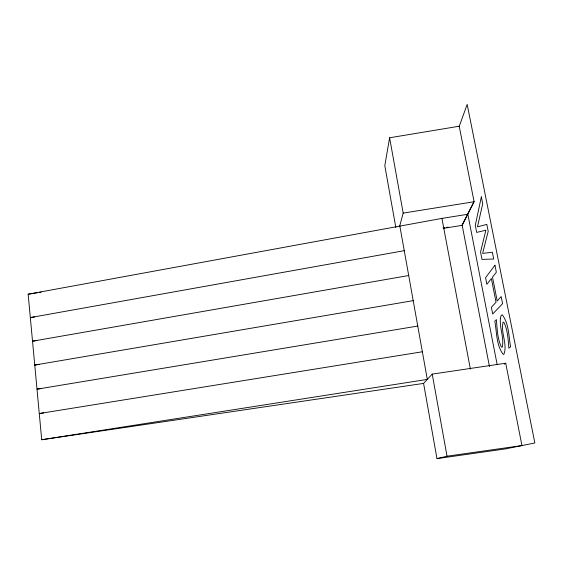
<?xml version="1.0" encoding="UTF-8"?>
<svg xmlns="http://www.w3.org/2000/svg" width="563" height="563" viewBox="0 0 563 563"><rect width="100%" height="100%" fill="white"/><g stroke="black" fill="none" stroke-linecap="round" stroke-linejoin="round"><path stroke-width="0.84" d="M443.32 228.346L462.181 225.355L474.095 201.744L459.218 126.225L389.61 137.773L384.81 165.649L395.831 227.529M399.646 226.235L403.192 213.103L389.61 137.773M459.126 126.675L467.177 104.387L534.85 442.975L505.377 448.908L436.979 458.613L423.587 383.403L432.222 374.099L505.729 363.212L521.95 445.572L447.029 456.206L436.979 458.613M489.472 366.597L462.103 224.968L473.926 201.772M504.307 364.191L505.729 363.212M423.587 383.403L41.711 439.738L28.15 294.21L441.913 218.402L467.839 214.264L497.094 364.268M404.262 250.676L30.325 317.581L34.667 316.899M408.71 275.525L32.527 341.192L36.869 340.524M413.207 300.649L34.751 365.056L39.093 364.395M417.76 326.061L36.996 389.174L41.345 388.519M422.363 351.762L39.269 413.552L43.611 412.904M403.192 213.103L474.095 201.744M443.067 227.987L444.798 227.712M446.529 227.438L448.261 227.163M28.15 294.21L37.707 292.697M39.438 292.415L41.176 292.141M41.711 439.738L427.31 379.399L399.857 226.108M441.913 218.402L470.386 369.11M432.222 374.099L447.029 456.206M500.408 318.433C499.423 328.06 504.314 337.877 502.259 347.237L501.429 347.054C497.319 338.616 497.178 328.785 496.383 319.601L494.786 321.177C496.869 332.1 496.186 345.337 503.238 354.416L503.892 354.282C507.798 344.035 500.408 332.578 503.09 322.177L503.906 322.31C507.812 330.277 508.122 339.482 508.846 348.18L510.585 346.857C508.635 336.231 509.051 323.422 502.161 314.724L500.979 315.787L500.408 318.433M481.344 196.853L475.299 225.299L476.692 232.406L485.883 230.211L480.549 252.048L481.991 259.402L493.709 259.029L492.358 252.224L482.611 253.413L488.205 231.344L486.819 224.384L477.473 226.84L482.723 203.799L481.344 196.853M494.947 265.25L485.58 277.686L486.875 284.294L491.365 278.572L496.038 302.211L491.386 307.307L492.702 313.999L502.583 303.661L501.176 296.581L497.199 300.938L492.491 277.137L496.334 272.239L494.947 265.25"/></g></svg>
